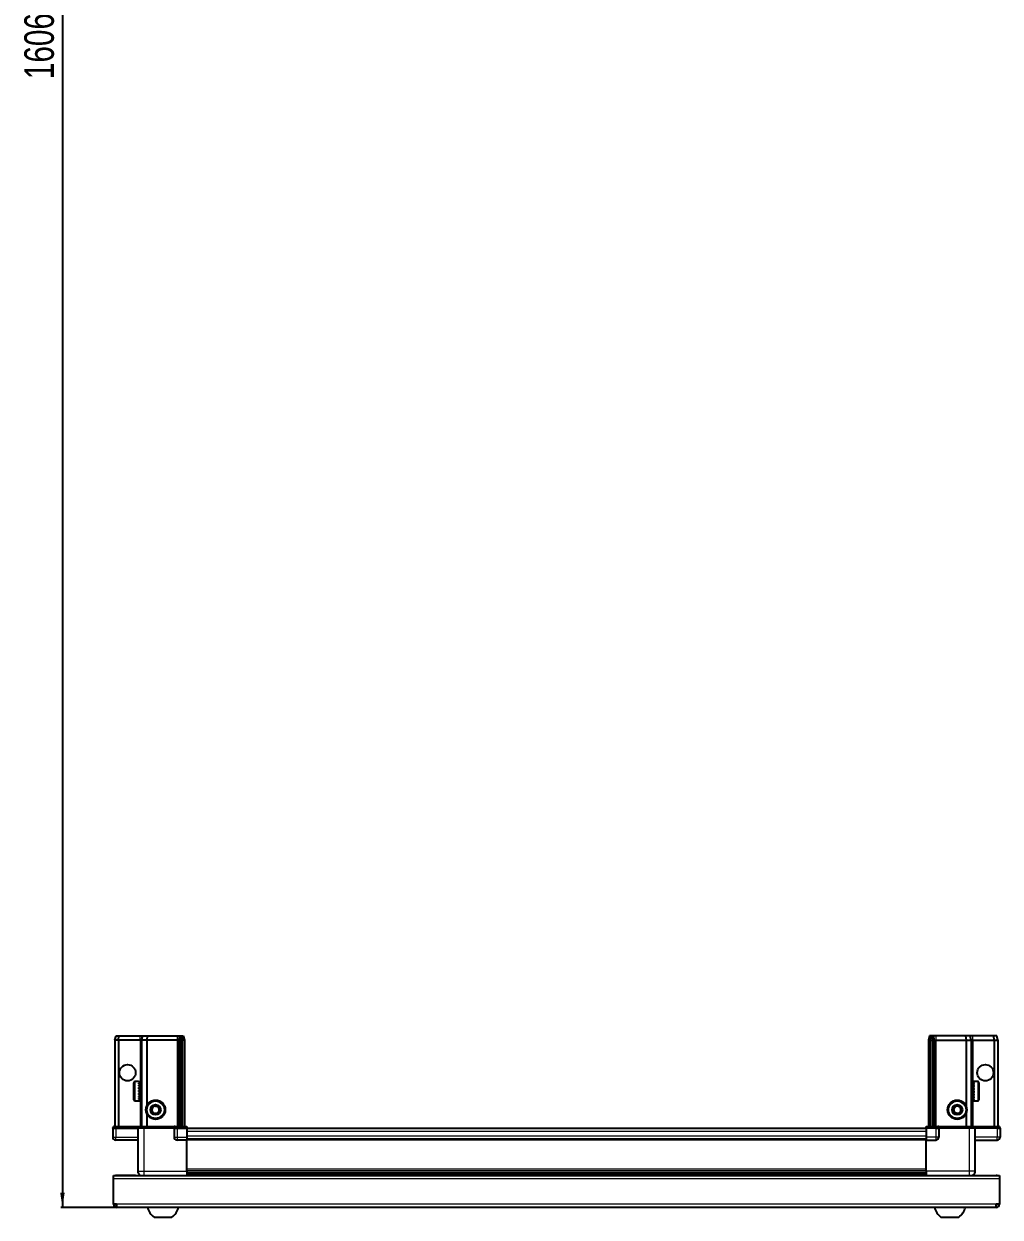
# Model space of a CAD drawing. Header units: millimetres. Extents: x 899 to 4111, y -708 to 2016.
# Drawn here: x 963 to 1623, y -708 to 99 of the extents above; entities that cross this region are included whole.
import ezdxf

# ---------------------------------------------------------------- set-up
doc = ezdxf.new("R2010")
doc.units = ezdxf.units.MM
doc.layers.add('FORMAT', color=7, linetype='Continuous')
doc.styles.add('SLDTEXTSTYLE0', font='TXT', dxfattribs={"width": 0.75})
doc.dimstyles.new('SLDDIMSTYLE0', dxfattribs={"dimtxt": 20, "dimasz": 10, "dimexe": 0, "dimexo": 0.0625, "dimgap": 5, "dimtad": 2, "dimdec": 1, "dimrnd": 1e-09, "dimzin": 12, "dimdsep": 46, "dimtxsty": 'SLDTEXTSTYLE0', "dimsah": 1, "dimcen": 0.09, "dimadec": 0, "dimazin": 3, "dimtfac": 1, "dimtofl": 0, "dimtmove": 0, "dimatfit": 3, "dimfxl": 0, "dimfrac": 2, "dimtolj": 1, "dimtzin": 12, "dimarcsym": 0})

# ---------------------------------------------------------------- blocks, each defined once
blk = doc.blocks.new('_D_8')
at = {"layer": 'FORMAT'}
for p, q in [((1108.46, 905.76), (988.47, 905.76)), ((989.47, 905.76), (989.47, -700.94)), ((1026.06, -700.94), (988.47, -700.94))]:
    blk.add_line(p, q, dxfattribs=at)
for points in [[(989.47, 905.76), (987.93, 895.76), (991.01, 895.76)], [(989.47, -700.94), (991.01, -690.94), (987.93, -690.94)]]:
    blk.add_solid(points, dxfattribs=at)
at = {"layer": 'FORMAT', "insert": (963.69, 61.77), "char_height": 20, "attachment_point": 1, "rotation": 90, "style": 'SLDTEXTSTYLE0'}
blk.add_mtext('1606,7', dxfattribs=at)

msp = doc.modelspace()

# ---------------------------------------------------------------- linework, layer by layer
at = {"color": 7, "linetype": 'Continuous', "lineweight": 25}
for p, q in [((1024.97, -587.94), (1025.77, -584.94)), ((1024.97, -587.94), (1024.97, -646.24)), ((1027.47, -587.94), (1024.97, -587.94)), ((1025.77, -584.94), (1027.63, -584.94)), ((1027.47, -587.94), (1027.63, -584.94)), ((1041.97, -587.94), (1027.47, -587.94)), ((1027.47, -587.94), (1027.47, -646.24)), ((1027.63, -584.94), (1041.97, -584.94)), ((1041.97, -584.94), (1043.77, -584.94)), ((1042.97, -587.94), (1041.97, -587.94)), ((1042.97, -587.94), (1043.77, -584.94)), ((1046.47, -587.94), (1042.97, -587.94)), ((1042.97, -587.94), (1042.97, -646.24)), ((1043.77, -584.94), (1046.8, -584.94)), ((1046.8, -584.94), (1046.47, -587.94)), ((1046.47, -587.94), (1046.47, -632.44)), ((1066.97, -587.94), (1046.47, -587.94)), ((1046.8, -584.94), (1066.97, -584.94)), ((1066.97, -584.94), (1068.77, -584.94)), ((1067.97, -587.94), (1066.97, -587.94)), ((1068.77, -584.94), (1067.97, -587.94)), ((1067.97, -587.94), (1067.97, -646.24)), ((1068.97, -587.94), (1067.97, -587.94)), ((1068.77, -584.94), (1069.51, -584.94)), ((1069.51, -584.94), (1068.97, -587.94)), ((1070.47, -587.94), (1068.97, -587.94)), ((1068.97, -587.94), (1068.97, -646.24)), ((1069.51, -584.94), (1070.02, -584.94)), ((1070.02, -584.94), (1070.47, -587.94)), ((1070.02, -584.94), (1071.17, -584.94)), ((1070.47, -587.94), (1070.47, -646.24)), ((1071.97, -587.94), (1070.47, -587.94)), ((1071.17, -584.94), (1071.97, -587.94)), ((1071.97, -587.94), (1071.97, -646.24)), ((1575.77, -584.94), (1574.97, -587.94)), ((1574.97, -587.94), (1576.47, -587.94)), ((1574.97, -587.94), (1574.97, -646.24)), ((1576.93, -584.94), (1575.77, -584.94)), ((1576.93, -584.94), (1576.47, -587.94)), ((1576.47, -587.94), (1577.97, -587.94)), ((1576.47, -587.94), (1576.47, -646.24)), ((1577.43, -584.94), (1576.93, -584.94)), ((1577.43, -584.94), (1577.97, -587.94)), ((1578.17, -584.94), (1577.43, -584.94)), ((1577.97, -587.94), (1577.97, -646.24)), ((1577.97, -587.94), (1578.97, -587.94)), ((1578.17, -584.94), (1578.97, -587.94)), ((1579.97, -584.94), (1578.17, -584.94)), ((1578.97, -587.94), (1578.97, -646.24)), ((1578.97, -587.94), (1579.97, -587.94)), ((1600.14, -584.94), (1579.97, -584.94)), ((1579.97, -587.94), (1600.47, -587.94)), ((1600.14, -584.94), (1600.47, -587.94)), ((1603.17, -584.94), (1600.14, -584.94)), ((1600.47, -587.94), (1600.47, -632.44)), ((1600.47, -587.94), (1603.97, -587.94)), ((1603.97, -587.94), (1603.17, -584.94)), ((1604.97, -584.94), (1603.17, -584.94)), ((1603.97, -587.94), (1603.97, -646.24)), ((1603.97, -587.94), (1604.97, -587.94)), ((1619.32, -584.94), (1604.97, -584.94)), ((1604.97, -587.94), (1619.47, -587.94)), ((1619.47, -587.94), (1619.32, -584.94)), ((1621.17, -584.94), (1619.32, -584.94)), ((1619.47, -587.94), (1619.47, -646.24)), ((1619.47, -587.94), (1621.97, -587.94)), ((1621.97, -587.94), (1621.17, -584.94)), ((1621.97, -587.94), (1621.97, -646.24)), ((1037.77, -628.14), (1037.77, -616.74)), ((1040.97, -615.94), (1038.57, -615.94)), ((1040.97, -615.94), (1040.97, -615.95)), ((1040.97, -615.95), (1041.47, -615.95)), ((1040.97, -616.13), (1041.47, -616.13)), ((1040.97, -616.13), (1040.97, -616.35)), ((1040.97, -616.35), (1041.47, -616.35)), ((1040.97, -616.93), (1041.47, -616.93)), ((1040.97, -616.93), (1040.97, -617.35)), ((1040.97, -617.35), (1041.47, -617.35)), ((1040.97, -618.26), (1041.47, -618.26)), ((1040.97, -618.26), (1040.97, -618.85)), ((1040.97, -618.85), (1041.47, -618.85)), ((1040.97, -620), (1041.47, -620)), ((1040.97, -620), (1040.97, -620.7)), ((1040.97, -620.7), (1041.47, -620.7)), ((1041.47, -616.13), (1041.47, -615.95)), ((1041.47, -616.35), (1041.47, -616.13)), ((1041.47, -616.93), (1041.47, -616.35)), ((1041.47, -617.35), (1041.47, -616.93)), ((1041.47, -618.26), (1041.47, -617.35)), ((1041.57, -618.04), (1041.47, -618.04)), ((1041.47, -618.85), (1041.47, -618.26)), ((1041.47, -620), (1041.47, -618.85)), ((1041.47, -620.7), (1041.47, -620)), ((1041.47, -621.99), (1041.47, -620.7)), ((1041.57, -626.84), (1041.57, -618.04)), ((1042.45, -619.13), (1041.97, -618.44)), ((1041.97, -626.44), (1041.97, -618.44)), ((1042.94, -618.44), (1042.45, -619.13)), ((1042.45, -625.75), (1042.45, -619.13)), ((1042.97, -618.44), (1042.94, -618.44)), ((1042.94, -626.44), (1042.94, -618.44)), ((1604, -618.44), (1603.97, -618.44)), ((1604.49, -619.13), (1604, -618.44)), ((1604, -618.44), (1604, -626.44)), ((1604.97, -618.44), (1604.49, -619.13)), ((1604.49, -619.13), (1604.49, -625.75)), ((1604.97, -618.44), (1604.97, -626.44)), ((1605.47, -618.04), (1605.37, -618.04)), ((1605.37, -618.04), (1605.37, -626.84)), ((1608.37, -615.94), (1605.47, -615.94)), ((1605.97, -615.94), (1605.47, -615.94)), ((1605.47, -615.94), (1605.47, -615.99)), ((1605.47, -615.99), (1605.47, -616.27)), ((1605.97, -615.99), (1605.47, -615.99)), ((1605.97, -616.27), (1605.47, -616.27)), ((1605.47, -616.27), (1605.47, -616.55)), ((1605.97, -616.55), (1605.47, -616.55)), ((1605.47, -616.55), (1605.47, -617.21)), ((1605.97, -617.21), (1605.47, -617.21)), ((1605.47, -617.21), (1605.47, -617.68)), ((1605.47, -617.68), (1605.47, -618.66)), ((1605.97, -617.68), (1605.47, -617.68)), ((1605.97, -618.66), (1605.47, -618.66)), ((1605.47, -618.66), (1605.47, -619.28)), ((1605.47, -619.28), (1605.47, -620.48)), ((1605.97, -619.28), (1605.47, -619.28)), ((1605.97, -620.48), (1605.47, -620.48)), ((1605.47, -620.48), (1605.47, -621.11)), ((1605.97, -621.11), (1605.47, -621.11)), ((1605.97, -615.99), (1605.97, -615.94)), ((1605.97, -616.55), (1605.97, -616.27)), ((1605.97, -617.68), (1605.97, -617.21)), ((1605.97, -619.28), (1605.97, -618.66)), ((1605.97, -621.19), (1605.97, -620.48)), ((1609.17, -616.74), (1609.17, -628.14)), ((1038.57, -628.94), (1040.97, -628.94)), ((1040.97, -621.99), (1041.47, -621.99)), ((1040.97, -621.99), (1040.97, -622.72)), ((1040.97, -622.13), (1041.47, -622.13)), ((1040.97, -622.63), (1041.47, -622.63)), ((1040.97, -622.72), (1041.47, -622.72)), ((1040.97, -624.01), (1041.47, -624.01)), ((1040.97, -624.01), (1040.97, -624.72)), ((1040.97, -624.72), (1041.47, -624.72)), ((1040.97, -625.88), (1041.47, -625.88)), ((1040.97, -625.88), (1040.97, -626.49)), ((1040.97, -626.49), (1041.47, -626.49)), ((1040.97, -627.42), (1041.47, -627.42)), ((1040.97, -627.42), (1040.97, -627.86)), ((1040.97, -627.86), (1041.47, -627.86)), ((1040.97, -628.47), (1041.47, -628.47)), ((1040.97, -628.47), (1040.97, -628.7)), ((1040.97, -628.7), (1041.47, -628.7)), ((1040.97, -628.92), (1041.47, -628.92)), ((1040.97, -628.92), (1040.97, -628.94)), ((1040.97, -628.93), (1041.47, -628.93)), ((1041.47, -622.13), (1041.47, -621.99)), ((1041.47, -622.72), (1041.47, -622.63)), ((1041.47, -624.01), (1041.47, -622.72)), ((1041.47, -624.72), (1041.47, -624.01)), ((1041.47, -625.88), (1041.47, -624.72)), ((1041.47, -626.49), (1041.47, -625.88)), ((1041.47, -627.42), (1041.47, -626.49)), ((1041.47, -626.84), (1041.57, -626.84)), ((1041.47, -627.86), (1041.47, -627.42)), ((1041.47, -628.47), (1041.47, -627.86)), ((1041.47, -628.7), (1041.47, -628.47)), ((1041.47, -628.92), (1041.47, -628.7)), ((1041.47, -628.93), (1041.47, -628.92)), ((1041.97, -626.44), (1042.45, -625.75)), ((1042.45, -625.75), (1042.94, -626.44)), ((1042.94, -626.44), (1042.97, -626.44)), ((1603.97, -626.44), (1604, -626.44)), ((1604, -626.44), (1604.49, -625.75)), ((1604.49, -625.75), (1604.97, -626.44)), ((1605.37, -626.84), (1605.47, -626.84)), ((1605.47, -621.19), (1605.47, -622.49)), ((1605.97, -621.19), (1605.47, -621.19)), ((1605.97, -622.49), (1605.47, -622.49)), ((1605.97, -622.97), (1605.47, -622.97)), ((1605.47, -622.97), (1605.47, -623.23)), ((1605.47, -623.23), (1605.47, -624.5)), ((1605.97, -623.23), (1605.47, -623.23)), ((1605.97, -624.5), (1605.47, -624.5)), ((1605.47, -624.5), (1605.47, -625.18)), ((1605.47, -625.18), (1605.47, -626.3)), ((1605.97, -625.18), (1605.47, -625.18)), ((1605.97, -626.3), (1605.47, -626.3)), ((1605.47, -626.3), (1605.47, -626.87)), ((1605.47, -626.87), (1605.47, -627.73)), ((1605.97, -626.87), (1605.47, -626.87)), ((1605.97, -627.73), (1605.47, -627.73)), ((1605.47, -627.73), (1605.47, -628.12)), ((1605.47, -628.12), (1605.47, -628.64)), ((1605.97, -628.12), (1605.47, -628.12)), ((1605.97, -628.64), (1605.47, -628.64)), ((1605.47, -628.64), (1605.47, -628.82)), ((1605.47, -628.82), (1605.47, -628.94)), ((1605.97, -628.82), (1605.47, -628.82)), ((1605.47, -628.94), (1608.37, -628.94)), ((1605.97, -623.23), (1605.97, -622.49)), ((1605.97, -625.18), (1605.97, -624.5)), ((1605.97, -626.87), (1605.97, -626.3)), ((1605.97, -628.12), (1605.97, -627.73)), ((1605.97, -628.82), (1605.97, -628.64)), ((1046.47, -637.44), (1046.47, -646.24)), ((1600.47, -637.44), (1600.47, -646.24)), ((1023.97, -646.24), (1023.47, -647.11)), ((1023.47, -647.44), (1023.47, -647.11)), ((1023.47, -647.44), (1025.47, -647.44)), ((1023.47, -647.44), (1023.47, -653.44)), ((1025.47, -646.24), (1023.97, -646.24)), ((1025.47, -646.24), (1040.27, -646.24)), ((1040.27, -647.44), (1025.47, -647.44)), ((1025.47, -647.44), (1040.27, -647.44)), ((1040.27, -646.24), (1040.47, -646.24)), ((1040.47, -647.44), (1040.27, -647.44)), ((1040.47, -647.44), (1040.47, -646.24)), ((1040.47, -646.24), (1044.47, -646.24)), ((1044.47, -647.44), (1040.47, -647.44)), ((1040.47, -647.44), (1040.47, -676.44)), ((1044.47, -646.24), (1064.77, -646.24)), ((1064.77, -647.44), (1044.47, -647.44)), ((1064.77, -646.24), (1064.97, -646.24)), ((1064.97, -647.44), (1064.77, -647.44)), ((1064.97, -647.44), (1064.97, -646.24)), ((1065.65, -646.24), (1064.97, -646.24)), ((1064.97, -647.44), (1066.97, -647.44)), ((1064.97, -647.44), (1064.97, -653.44)), ((1065.65, -646.24), (1073.47, -646.24)), ((1073.47, -647.11), (1066.97, -647.11)), ((1073.47, -647.44), (1066.97, -647.44)), ((1066.97, -647.44), (1073.47, -647.44)), ((1073.47, -646.24), (1073.47, -647.11)), ((1073.47, -647.11), (1073.47, -647.11)), ((1073.47, -647.44), (1073.47, -647.11)), ((1073.47, -647.44), (1073.47, -647.44)), ((1073.47, -647.44), (1073.47, -653.44)), ((1573.47, -647.59), (1073.47, -647.59)), ((1573.47, -646.24), (1581.29, -646.24)), ((1573.47, -647.11), (1573.47, -646.24)), ((1579.97, -647.11), (1573.47, -647.11)), ((1573.47, -647.44), (1573.47, -647.11)), ((1579.97, -647.44), (1573.47, -647.44)), ((1573.47, -647.44), (1573.47, -653.44)), ((1579.97, -647.44), (1581.97, -647.44)), ((1581.97, -647.44), (1579.97, -647.44)), ((1581.97, -646.24), (1581.29, -646.24)), ((1581.97, -647.44), (1581.97, -646.24)), ((1581.97, -646.24), (1582.17, -646.24)), ((1582.17, -647.44), (1581.97, -647.44)), ((1581.97, -647.44), (1581.97, -653.44)), ((1582.17, -646.24), (1602.47, -646.24)), ((1602.47, -647.44), (1582.17, -647.44)), ((1602.47, -646.24), (1606.47, -646.24)), ((1606.47, -647.44), (1602.47, -647.44)), ((1606.47, -647.44), (1606.47, -646.24)), ((1606.47, -646.24), (1606.67, -646.24)), ((1606.67, -647.44), (1606.47, -647.44)), ((1606.47, -647.44), (1606.47, -676.44)), ((1606.67, -646.24), (1621.47, -646.24)), ((1621.47, -647.44), (1606.67, -647.44)), ((1622.97, -646.24), (1621.47, -646.24)), ((1621.47, -647.44), (1623.47, -647.44)), ((1623.47, -647.11), (1622.97, -646.24)), ((1623.47, -647.11), (1622.97, -646.24)), ((1623.47, -647.44), (1623.47, -647.11)), ((1623.47, -647.44), (1623.47, -647.11)), ((1623.47, -647.44), (1623.47, -647.44)), ((1623.47, -647.44), (1623.47, -653.44)), ((1040.47, -655.44), (1025.47, -655.44)), ((1073.47, -655.44), (1066.97, -655.44)), ((1073.47, -653.44), (1073.47, -655.44)), ((1573.47, -654.79), (1073.47, -654.79)), ((1073.47, -676.44), (1073.47, -655.44)), ((1573.47, -653.44), (1573.47, -655.44)), ((1573.47, -655.44), (1579.97, -655.44)), ((1573.47, -676.44), (1573.47, -655.44)), ((1606.47, -655.44), (1621.47, -655.44)), ((1073.47, -677.46), (1573.47, -677.46)), ((1073.47, -677.5), (1573.47, -677.5)), ((1573.62, -679.44), (1573.62, -676.44)), ((1023.97, -679.44), (1622.97, -679.44)), ((1023.97, -681.54), (1023.97, -679.44)), ((1023.97, -698.84), (1023.97, -681.54)), ((1038.97, -679.34), (1026.07, -679.34)), ((1038.97, -679.34), (1038.97, -679.44)), ((1097.35, -679.29), (1073.47, -679.29)), ((1091.97, -679.44), (1091.97, -679.29)), ((1092.01, -679.44), (1092.01, -679.29)), ((1092.28, -679.44), (1092.28, -679.29)), ((1092.54, -679.44), (1092.54, -679.29)), ((1093.19, -679.44), (1093.19, -679.29)), ((1093.66, -679.44), (1093.66, -679.29)), ((1094.62, -679.44), (1094.62, -679.29)), ((1095.24, -679.44), (1095.24, -679.29)), ((1096.43, -679.44), (1096.43, -679.29)), ((1097.09, -679.44), (1097.09, -679.29)), ((1097.14, -679.44), (1097.14, -679.29)), ((1098.44, -679.29), (1097.35, -679.29)), ((1099.17, -679.29), (1098.44, -679.29)), ((1098.44, -679.44), (1098.44, -679.29)), ((1098.44, -679.29), (1098.44, -679.29)), ((1098.45, -679.44), (1098.45, -679.29)), ((1098.95, -679.44), (1098.95, -679.29)), ((1099.17, -679.44), (1099.17, -679.29)), ((1099.59, -679.29), (1099.17, -679.29)), ((1099.17, -679.29), (1099.17, -679.29)), ((1547.35, -679.29), (1099.59, -679.29)), ((1100.45, -679.44), (1100.45, -679.29)), ((1101.14, -679.44), (1101.14, -679.29)), ((1102.26, -679.44), (1102.26, -679.29)), ((1102.84, -679.44), (1102.84, -679.29)), ((1103.71, -679.44), (1103.71, -679.29)), ((1104.11, -679.44), (1104.11, -679.29)), ((1104.64, -679.44), (1104.64, -679.29)), ((1104.83, -679.44), (1104.83, -679.29)), ((1104.97, -679.44), (1104.97, -679.29)), ((1541.97, -679.44), (1541.97, -679.29)), ((1542.14, -679.44), (1542.14, -679.29)), ((1542.35, -679.44), (1542.35, -679.29)), ((1542.91, -679.44), (1542.91, -679.29)), ((1543.33, -679.44), (1543.33, -679.29)), ((1544.23, -679.44), (1544.23, -679.29)), ((1544.82, -679.44), (1544.82, -679.29)), ((1545.96, -679.44), (1545.96, -679.29)), ((1546.66, -679.44), (1546.66, -679.29)), ((1547.93, -679.29), (1547.35, -679.29)), ((1547.93, -679.44), (1547.93, -679.29)), ((1547.94, -679.29), (1547.93, -679.29)), ((1548.67, -679.29), (1547.94, -679.29)), ((1548.11, -679.44), (1548.11, -679.29)), ((1548.61, -679.44), (1548.61, -679.29)), ((1548.67, -679.44), (1548.67, -679.29)), ((1549.7, -679.29), (1548.67, -679.29)), ((1548.67, -679.29), (1548.67, -679.29)), ((1573.47, -679.29), (1549.59, -679.29)), ((1549.96, -679.44), (1549.96, -679.29)), ((1550.67, -679.44), (1550.67, -679.29)), ((1551.84, -679.44), (1551.84, -679.29)), ((1552.45, -679.44), (1552.45, -679.29)), ((1553.4, -679.44), (1553.4, -679.29)), ((1553.85, -679.44), (1553.85, -679.29)), ((1554.47, -679.44), (1554.47, -679.29)), ((1554.71, -679.44), (1554.71, -679.29)), ((1554.95, -679.44), (1554.95, -679.29)), ((1554.97, -679.44), (1554.97, -679.29)), ((1607.97, -679.34), (1620.87, -679.34)), ((1607.97, -679.34), (1607.97, -679.44)), ((1622.97, -679.44), (1622.97, -681.54)), ((1622.97, -681.54), (1622.97, -698.84)), ((1026.07, -698.84), (1023.97, -698.84)), ((1026.07, -698.84), (1026.07, -700.94)), ((1620.87, -700.94), (1026.07, -700.94)), ((1622.97, -698.84), (1620.87, -698.84)), ((1620.87, -700.94), (1620.87, -698.84)), ((1051.47, -707.54), (1063.47, -707.54)), ((1583.47, -707.54), (1595.47, -707.54))]:
    msp.add_line(p, q, dxfattribs=at)
at = {"color": 8, "linetype": 'Continuous', "lineweight": 18}
for p, q in [((1041.97, -587.94), (1041.97, -584.94)), ((1041.97, -587.94), (1041.97, -618.44)), ((1066.97, -584.94), (1066.97, -587.94)), ((1066.97, -587.94), (1066.97, -646.24)), ((1579.97, -584.94), (1579.97, -587.94)), ((1579.97, -587.94), (1579.97, -646.24)), ((1604.97, -587.94), (1604.97, -584.94)), ((1604.97, -587.94), (1604.97, -618.44)), ((1038.57, -628.94), (1038.57, -615.94)), ((1608.37, -615.94), (1608.37, -628.94)), ((1041.97, -626.44), (1041.97, -646.24)), ((1604.97, -626.44), (1604.97, -646.24)), ((1025.47, -647.44), (1025.47, -646.24)), ((1025.47, -647.44), (1025.47, -653.44)), ((1040.27, -647.44), (1040.27, -646.24)), ((1044.47, -647.44), (1044.47, -646.24)), ((1044.47, -647.44), (1044.47, -676.44)), ((1064.77, -647.44), (1064.77, -646.24)), ((1066.97, -647.44), (1066.97, -647.11)), ((1066.97, -647.44), (1066.97, -653.44)), ((1073.47, -647.44), (1073.47, -647.11)), ((1573.47, -649.59), (1073.47, -649.59)), ((1573.47, -652.79), (1073.47, -652.79)), ((1579.97, -647.44), (1579.97, -647.11)), ((1579.97, -647.44), (1579.97, -653.44)), ((1582.17, -646.24), (1582.17, -647.44)), ((1602.47, -647.44), (1602.47, -646.24)), ((1602.47, -647.44), (1602.47, -676.44)), ((1606.67, -646.24), (1606.67, -647.44)), ((1621.47, -647.44), (1621.47, -646.24)), ((1621.47, -647.44), (1621.47, -653.44)), ((1023.47, -653.44), (1025.47, -653.44)), ((1025.47, -653.44), (1040.47, -653.44)), ((1025.47, -655.44), (1025.47, -653.44)), ((1064.97, -653.44), (1066.97, -653.44)), ((1066.97, -653.44), (1073.47, -653.44)), ((1066.97, -653.44), (1066.97, -655.44)), ((1573.47, -655.44), (1073.47, -655.44)), ((1579.97, -653.44), (1573.47, -653.44)), ((1579.97, -653.44), (1579.97, -655.44)), ((1581.97, -653.44), (1579.97, -653.44)), ((1621.47, -653.44), (1606.47, -653.44)), ((1623.47, -653.44), (1621.47, -653.44)), ((1621.47, -655.44), (1621.47, -653.44)), ((1044.47, -676.44), (1073.47, -676.44)), ((1073.47, -674.84), (1573.47, -674.84)), ((1573.47, -676.26), (1073.47, -676.26)), ((1602.47, -676.44), (1573.47, -676.44)), ((1622.97, -681.54), (1023.97, -681.54)), ((1026.07, -679.44), (1026.07, -679.34)), ((1073.47, -678.7), (1573.47, -678.7)), ((1620.87, -679.44), (1620.87, -679.34)), ((1620.87, -698.84), (1026.07, -698.84))]:
    msp.add_line(p, q, dxfattribs=at)
at = {"color": 7, "linetype": 'Continuous', "lineweight": 25, "flags": 128}
for points in [[(1026.07, -679.34), (1025.66, -679.38), (1025.43, -679.44)], [(1621.51, -679.44), (1621.28, -679.38), (1620.87, -679.34)]]:
    msp.add_lwpolyline(points, dxfattribs=at)
at = {"color": 7, "linetype": 'Continuous', "lineweight": 25}
for centre, radius in [((1033.47, -609.94), 5.5), ((1613.47, -609.94), 5.5), ((1052.47, -634.94), 6.5), ((1594.47, -634.94), 6.5), ((1052.47, -634.94), 3.46), ((1594.47, -634.94), 3.46)]:
    msp.add_circle(centre, radius, dxfattribs=at)
at = {"color": 8, "linetype": 'Continuous', "lineweight": 18}
for centre in [(1052.47, -634.94), (1594.47, -634.94)]:
    msp.add_circle(centre, 5.7, dxfattribs=at)
at = {"color": 7, "linetype": 'Continuous', "lineweight": 25}
for centre, radius, start, end in [((1038.57, -616.74), 0.8, 90, 180), ((1041.97, -618.04), 0.4, 180, 270), ((1604.97, -618.04), 0.4, 270, 0), ((1608.37, -616.74), 0.8, 360, 90), ((1038.57, -628.14), 0.8, 180, 270), ((1041.97, -626.84), 0.4, 90, 180), ((1604.97, -626.84), 0.4, 360, 90), ((1608.37, -628.14), 0.8, 270, 0), ((1052.47, -634.94), 2.5, 147.37605, 207.37605), ((1052.47, -634.94), 2.5, 207.37605, 267.37605), ((1052.47, -634.94), 2.5, 87.37605, 147.37605), ((1052.47, -634.94), 2.5, 267.37605, 327.37605), ((1052.47, -634.94), 2.5, 27.37605, 87.37605), ((1052.47, -634.94), 2.5, 327.37605, 27.37605), ((1594.47, -634.94), 2.5, 134.67671, 194.67671), ((1594.47, -634.94), 2.5, 194.67671, 254.67671), ((1594.47, -634.94), 2.5, 74.67671, 134.67671), ((1594.47, -634.94), 2.5, 254.67671, 314.67671), ((1594.47, -634.94), 2.5, 14.67671, 74.67671), ((1594.47, -634.94), 2.5, 314.67671, 14.67671), ((1025.47, -653.44), 2, 180, 270), ((1066.97, -653.44), 2, 180, 270), ((1579.97, -653.44), 2, 270, 0), ((1621.47, -653.44), 2, 270, 0), ((1026.07, -698.84), 2.1, 180, 270), ((1026.07, -698.84), 0.6, 180, 270), ((1058.5, -697.92), 11.91, 194.70035, 233.8734), ((1056.45, -697.92), 11.91, 306.1266, 345.29965), ((1590.5, -697.92), 11.91, 194.70035, 233.8734), ((1588.45, -697.92), 11.91, 306.1266, 345.29965), ((1620.87, -698.84), 0.6, 270, 0), ((1620.87, -698.84), 2.1, 270, 0)]:
    msp.add_arc(centre, radius, start, end, dxfattribs=at)
for centre, start_param, end_param in [((1066.97, -643.64), 2.418858, 3.141593), ((1579.97, -643.64), 3.141593, 3.864327)]:
    msp.add_ellipse(centre, major_axis=(0, 3.46), ratio=0.57735, start_param=start_param, end_param=end_param, dxfattribs=at)
for points, knots in [([(1049.59, -634.81), (1049.86, -634.37), (1050.39, -633.56), (1050.9, -632.75), (1051.14, -632.38)], [0, 0, 0, 0, 0.534686, 1, 1, 1, 1]), ([(1050.91, -637.37), (1050.86, -637.26), (1050.58, -636.73), (1050.12, -635.84), (1049.75, -635.11), (1049.59, -634.81)], [0, 0, 0, 0, 0.133125, 0.637099, 1, 1, 1, 1]), ([(1051.14, -632.38), (1051.66, -632.4), (1052.62, -632.44), (1053.58, -632.49), (1054.03, -632.51)], [0, 0, 0, 0, 0.534686, 1, 1, 1, 1]), ([(1055.35, -635.07), (1055.08, -635.51), (1054.56, -636.32), (1054.04, -637.13), (1053.8, -637.5)], [0, 0, 0, 0, 0.534686, 1, 1, 1, 1]), ([(1054.03, -632.51), (1054.19, -632.81), (1054.56, -633.55), (1055.02, -634.43), (1055.3, -634.96), (1055.35, -635.07)], [0, 0, 0, 0, 0.362901, 0.866875, 1, 1, 1, 1]), ([(1591.69, -634.18), (1592.05, -633.81), (1592.74, -633.14), (1593.42, -632.46), (1593.74, -632.15)], [0, 0, 0, 0, 0.534686, 1, 1, 1, 1]), ([(1592.42, -636.97), (1592.33, -636.64), (1592.12, -635.84), (1591.87, -634.88), (1591.72, -634.3), (1591.69, -634.18)], [0, 0, 0, 0, 0.3629006, 0.8668753, 1, 1, 1, 1]), ([(1595.2, -637.73), (1594.7, -637.6), (1593.77, -637.34), (1592.85, -637.09), (1592.42, -636.97)], [0, 0, 0, 0, 0.534686, 1, 1, 1, 1]), ([(1593.74, -632.15), (1594.24, -632.28), (1595.17, -632.54), (1596.09, -632.79), (1596.52, -632.91)], [0, 0, 0, 0, 0.534686, 1, 1, 1, 1]), ([(1597.25, -635.7), (1596.89, -636.07), (1596.2, -636.74), (1595.52, -637.42), (1595.2, -637.73)], [0, 0, 0, 0, 0.534686, 1, 1, 1, 1]), ([(1596.52, -632.91), (1596.56, -633.03), (1596.71, -633.61), (1596.96, -634.57), (1597.17, -635.37), (1597.25, -635.7)], [0, 0, 0, 0, 0.1331247, 0.6370994, 1, 1, 1, 1]), ([(1053.8, -637.5), (1053.28, -637.48), (1052.32, -637.44), (1051.36, -637.39), (1050.91, -637.37)], [0, 0, 0, 0, 0.534686, 1, 1, 1, 1]), ([(1040.47, -676.44), (1040.52, -676.88), (1040.59, -677.56), (1041.02, -678.37), (1041.48, -678.93), (1041.88, -679.29), (1042.15, -679.42), (1042.19, -679.44)], [0, 0, 0, 0, 0.363018, 0.558438, 0.758004, 0.95757, 1, 1, 1, 1]), ([(1073.47, -676.44), (1073.47, -676.84), (1073.47, -677.63), (1073.47, -678.64), (1073.47, -679.27), (1073.47, -679.43), (1073.47, -679.44)], [0, 0, 0, 0, 0.32552, 0.65104, 0.97656, 1, 1, 1, 1]), ([(1573.47, -676.44), (1573.47, -676.84), (1573.47, -677.63), (1573.47, -678.64), (1573.47, -679.27), (1573.47, -679.43), (1573.47, -679.44)], [0, 0, 0, 0, 0.3255201, 0.6510403, 0.9765604, 1, 1, 1, 1]), ([(1606.47, -676.44), (1606.42, -676.88), (1606.35, -677.56), (1605.92, -678.37), (1605.46, -678.93), (1605.06, -679.29), (1604.8, -679.42), (1604.75, -679.44)], [0, 0, 0, 0, 0.3630185, 0.5584377, 0.7580039, 0.9575702, 1, 1, 1, 1])]:
    msp.add_open_spline(points, degree=3, knots=knots, dxfattribs=at)
at = {"color": 8, "linetype": 'Continuous', "lineweight": 18}
for points in [[(1040.47, -676.44), (1040.53, -676.44), (1040.65, -676.44), (1041.58, -676.44), (1042.9, -676.44), (1043.95, -676.44), (1044.47, -676.44)], [(1606.47, -676.44), (1606.41, -676.44), (1606.29, -676.44), (1605.37, -676.44), (1604.04, -676.44), (1602.99, -676.44), (1602.47, -676.44)]]:
    msp.add_open_spline(points, degree=3, dxfattribs=at)
for points, knots in [([(1044.47, -676.44), (1044.47, -676.88), (1044.47, -677.56), (1044.47, -678.37), (1044.47, -678.93), (1044.47, -679.29), (1044.47, -679.42), (1044.47, -679.44)], [0, 0, 0, 0, 0.363018, 0.558438, 0.758004, 0.95757, 1, 1, 1, 1]), ([(1602.47, -676.44), (1602.47, -676.88), (1602.47, -677.56), (1602.47, -678.37), (1602.47, -678.93), (1602.47, -679.29), (1602.47, -679.42), (1602.47, -679.44)], [0, 0, 0, 0, 0.3630185, 0.5584377, 0.7580039, 0.9575702, 1, 1, 1, 1])]:
    msp.add_open_spline(points, degree=3, knots=knots, dxfattribs=at)

# ---------------------------------------------------------------- dimensions: what is measured, and where the dimension line sits
at = {"layer": 'FORMAT'}
dim = msp.add_linear_dim(base=(989.47, -700.94), p1=(1108.47, 905.76), p2=(1026.07, -700.94), angle=90, dimstyle='SLDDIMSTYLE0', dxfattribs=at)
dim.commit()
dim.dimension.update_dxf_attribs({"geometry": '_D_8', "text_midpoint": (989.47, 102.41), "dimtype": 160})

doc.saveas('drawing.dxf')
